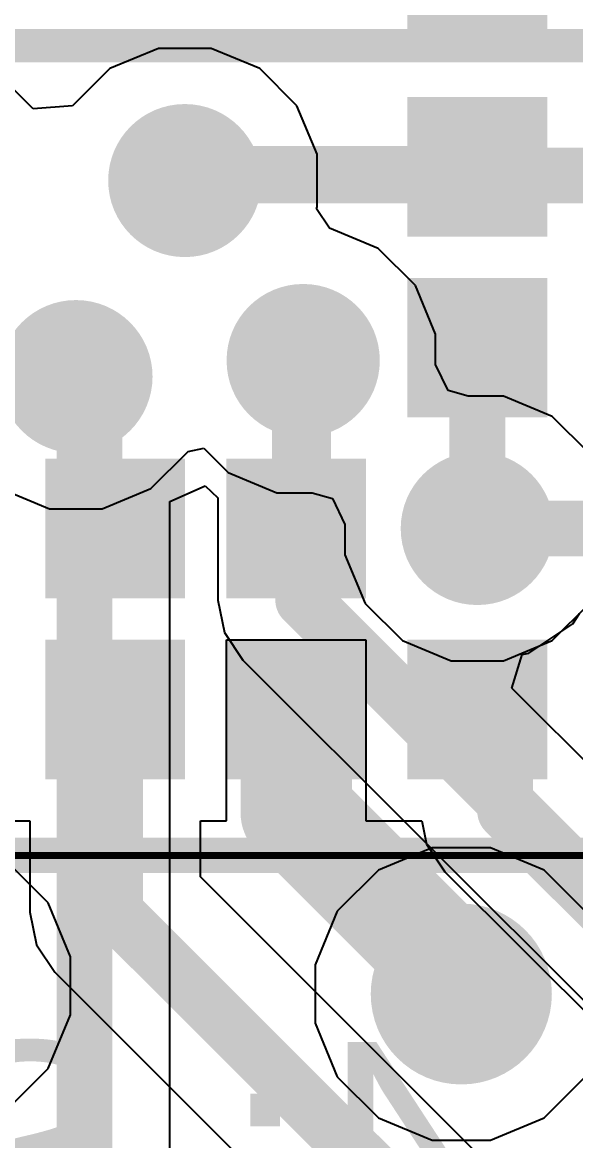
# Model space of a CAD drawing. Header units: inches. Extents: x 0.3 to 52.1, y -1.7 to 36.7.
# Drawn here: x 19.967 to 21.953, y 25.05 to 29.069 of the extents above; entities that cross this region are included whole.
import ezdxf

# ---------------------------------------------------------------- set-up
doc = ezdxf.new("R2010")
doc.units = ezdxf.units.IN
for name, color, linetype in [('Bottom Layer', 5, 'Continuous'), ('Bottom Overlay', 54, 'Continuous'), ('Internal1', 16, 'Continuous'), ('Internal2', 76, 'Continuous'), ('Top Assembly', 216, 'Continuous'), ('Top Layer', 1, 'Continuous'), ('Top Overlay', 2, 'Continuous'), ('Top Paste', 8, 'Continuous'), ('Top Solder', 216, 'Continuous'), ('Via Holes', 16, 'Continuous')]:
    doc.layers.add(name, color=color, linetype=linetype)
doc.styles.add('Arial', font='', dxfattribs={"height": 0.2})
doc.styles.get('Arial').set_extended_font_data('Arial')

# ---------------------------------------------------------------- blocks, each defined once
blk = doc.blocks.new('BL635U_150')
at = {"layer": 'Top Layer'}
for points in [[(-2.7674951, -0.44999402), (-2.3674959, -0.44999402), (-2.3674959, -0.84999322), (-2.7674951, -0.84999322)], [(-2.11749132, -0.44999402), (-1.71749212, -0.44999402), (-1.71749212, -0.84999322), (-2.11749132, -0.84999322)], [(-2.76749764, -1.09999272), (-2.36749844, -1.09999272), (-2.36749844, -1.49999192), (-2.76749764, -1.49999192)], [(-2.11749132, -1.09999272), (-1.71749212, -1.09999272), (-1.71749212, -1.49999192), (-2.11749132, -1.49999192)], [(-2.7674951, -1.7499965), (-2.3674959, -1.7499965), (-2.3674959, -2.1499957), (-2.7674951, -2.1499957)], [(-1.46749516, -1.7499965), (-1.06749596, -1.7499965), (-1.06749596, -2.1499957), (-1.46749516, -2.1499957)], [(-0.81749646, -1.7499965), (-0.41749726, -1.7499965), (-0.41749726, -2.1499957), (-0.81749646, -2.1499957)], [(-0.16749776, -1.7499965), (0.23250144, -1.7499965), (0.23250144, -2.1499957), (-0.16749776, -2.1499957)]]:
    blk.add_hatch(color=1, dxfattribs=at).paths.add_polyline_path(points)
at = {"layer": 'Top Paste'}
for points in [[(-2.7674951, -0.44999402), (-2.3674959, -0.44999402), (-2.3674959, -0.84999322), (-2.7674951, -0.84999322)], [(-2.11749132, -0.44999402), (-1.71749212, -0.44999402), (-1.71749212, -0.84999322), (-2.11749132, -0.84999322)], [(-2.76749764, -1.09999272), (-2.36749844, -1.09999272), (-2.36749844, -1.49999192), (-2.76749764, -1.49999192)], [(-2.11749132, -1.09999272), (-1.71749212, -1.09999272), (-1.71749212, -1.49999192), (-2.11749132, -1.49999192)], [(-2.7674951, -1.7499965), (-2.3674959, -1.7499965), (-2.3674959, -2.1499957), (-2.7674951, -2.1499957)], [(-1.46749516, -1.7499965), (-1.06749596, -1.7499965), (-1.06749596, -2.1499957), (-1.46749516, -2.1499957)], [(-0.81749646, -1.7499965), (-0.41749726, -1.7499965), (-0.41749726, -2.1499957), (-0.81749646, -2.1499957)], [(-0.16749776, -1.7499965), (0.23250144, -1.7499965), (0.23250144, -2.1499957), (-0.16749776, -2.1499957)]]:
    blk.add_hatch(color=8, dxfattribs=at).paths.add_polyline_path(points)
at = {"layer": 'Top Solder'}
for points in [[(-2.8182951, -0.3991940199999999), (-2.3166959, -0.3991940199999999), (-2.3166959, -0.9007932199999998), (-2.8182951, -0.9007932199999998)], [(-2.16829132, -0.3991940199999999), (-1.66669212, -0.3991940199999999), (-1.66669212, -0.9007932199999998), (-2.16829132, -0.9007932199999998)], [(-2.81829764, -1.04919272), (-2.31669844, -1.04919272), (-2.31669844, -1.55079192), (-2.81829764, -1.55079192)], [(-2.16829132, -1.04919272), (-1.66669212, -1.04919272), (-1.66669212, -1.55079192), (-2.16829132, -1.55079192)], [(-2.8182951, -1.6991965), (-2.3166959, -1.6991965), (-2.3166959, -2.2007957), (-2.8182951, -2.2007957)], [(-1.51829516, -1.6991965), (-1.01669596, -1.6991965), (-1.01669596, -2.2007957), (-1.51829516, -2.2007957)], [(-0.8682964599999998, -1.6991965), (-0.36669726, -1.6991965), (-0.36669726, -2.2007957), (-0.8682964599999998, -2.2007957)], [(-0.21829776, -1.6991965), (0.28330144, -1.6991965), (0.28330144, -2.2007957), (-0.21829776, -2.2007957)]]:
    blk.add_hatch(color=216, dxfattribs=at).paths.add_polyline_path(points)
at = {"layer": 'Top Assembly'}
blk.add_lwpolyline([(-3.0925008, 3.15000894, 0.02500122, 0.02500122, 0), (-3.0925008, -3.14999116, 0.02500122, 0.02500122, 0)], format="xyseb", dxfattribs=at)
at = {"layer": 'Top Overlay'}
blk.add_lwpolyline([(-3.0925008, 3.15000132, 0.127, 0.127, 0), (-3.0925008, -3.14999624, 0.127, 0.127, 0)], format="xyseb", dxfattribs=at)

msp = doc.modelspace()

# ---------------------------------------------------------------- hatches: boundary and pattern name
at = {"layer": 'Bottom Layer'}
h = msp.add_hatch(color=5, dxfattribs=at)
edge = h.paths.add_edge_path()
edge.add_arc((20.54999954, 28.50035194), 0.27499818, 0, 360)
h = msp.add_hatch(color=5, dxfattribs=at)
edge = h.paths.add_edge_path()
edge.add_arc((20.97500504, 27.8537924), 0.27499818, 0, 360)
h = msp.add_hatch(color=5, dxfattribs=at)
edge = h.paths.add_edge_path()
edge.add_arc((20.15928912, 27.7959566), 0.27499818, 0, 360)
h = msp.add_hatch(color=5, dxfattribs=at)
edge = h.paths.add_edge_path()
edge.add_arc((21.60000252, 27.25000646), 0.27499818, 0, 360)
h = msp.add_hatch(color=5, dxfattribs=at)
edge = h.paths.add_edge_path()
edge.add_arc((21.54247914, 25.57722596), 0.32500062, 0, 360)
at = {"layer": 'Internal1'}
h = msp.add_hatch(color=16, dxfattribs=at)
edge = h.paths.add_edge_path()
edge.add_arc((20.54999954, 28.50035194), 0.27499818, 0, 360)
h = msp.add_hatch(color=16, dxfattribs=at)
edge = h.paths.add_edge_path()
edge.add_arc((20.97500504, 27.8537924), 0.27499818, 0, 360)
h = msp.add_hatch(color=16, dxfattribs=at)
edge = h.paths.add_edge_path()
edge.add_arc((20.15928912, 27.7959566), 0.27499818, 0, 360)
h = msp.add_hatch(color=16, dxfattribs=at)
edge = h.paths.add_edge_path()
edge.add_arc((21.60000252, 27.25000646), 0.27499818, 0, 360)
h = msp.add_hatch(color=16, dxfattribs=at)
edge = h.paths.add_edge_path()
edge.add_arc((21.54247914, 25.57722596), 0.32500062, 0, 360)
at = {"layer": 'Internal2'}
h = msp.add_hatch(color=76, dxfattribs=at)
edge = h.paths.add_edge_path()
edge.add_arc((20.54999954, 28.50035194), 0.27499818, 0, 360)
h = msp.add_hatch(color=76, dxfattribs=at)
edge = h.paths.add_edge_path()
edge.add_arc((20.97500504, 27.8537924), 0.27499818, 0, 360)
h = msp.add_hatch(color=76, dxfattribs=at)
edge = h.paths.add_edge_path()
edge.add_arc((20.15928912, 27.7959566), 0.27499818, 0, 360)
h = msp.add_hatch(color=76, dxfattribs=at)
edge = h.paths.add_edge_path()
edge.add_arc((21.60000252, 27.25000646), 0.27499818, 0, 360)
h = msp.add_hatch(color=76, dxfattribs=at)
edge = h.paths.add_edge_path()
edge.add_arc((21.54247914, 25.57722596), 0.32500062, 0, 360)
at = {"layer": 'Top Layer'}
h = msp.add_hatch(color=1, dxfattribs=at)
edge = h.paths.add_edge_path()
edge.add_arc((20.54999954, 28.50035194), 0.27499818, 0, 360)
h = msp.add_hatch(color=1, dxfattribs=at)
edge = h.paths.add_edge_path()
edge.add_arc((20.97500504, 27.8537924), 0.27499818, 0, 360)
h = msp.add_hatch(color=1, dxfattribs=at)
edge = h.paths.add_edge_path()
edge.add_arc((20.15928912, 27.7959566), 0.27499818, 0, 360)
h = msp.add_hatch(color=1, dxfattribs=at)
edge = h.paths.add_edge_path()
edge.add_arc((21.60000252, 27.25000646), 0.27499818, 0, 360)
h = msp.add_hatch(color=1, dxfattribs=at)
edge = h.paths.add_edge_path()
edge.add_arc((21.54247914, 25.57722596), 0.32500062, 0, 360)
at = {"layer": 'Via Holes'}
h = msp.add_hatch(color=7, dxfattribs=at)
edge = h.paths.add_edge_path()
edge.add_arc((20.54999954, 28.50035194), 0.12499848, 0, 360)
h = msp.add_hatch(color=7, dxfattribs=at)
edge = h.paths.add_edge_path()
edge.add_arc((20.97500504, 27.8537924), 0.12499848, 0, 360)
h = msp.add_hatch(color=7, dxfattribs=at)
edge = h.paths.add_edge_path()
edge.add_arc((20.15928912, 27.7959566), 0.12499848, 0, 360)
h = msp.add_hatch(color=7, dxfattribs=at)
edge = h.paths.add_edge_path()
edge.add_arc((21.60000252, 27.25000646), 0.12499848, 0, 360)
h = msp.add_hatch(color=7, dxfattribs=at)
edge = h.paths.add_edge_path()
edge.add_arc((21.54247914, 25.57722596), 0.17499838, 0, 360)

# ---------------------------------------------------------------- linework, layer by layer
at = {"layer": 'Bottom Layer'}
for p, q in [((20.49587722, 27.3473418), (20.62287722, 27.4030567)), ((20.62287722, 27.4030567), (20.66912808, 27.36048884)), ((20.49587722, 23.02205962), (20.49587722, 27.3473418)), ((20.66912808, 27.36048884), (20.66912808, 26.99292544)), ((20.66912808, 26.99292544), (20.66912554, 26.99291274)), ((20.66912554, 26.99291274), (20.69241226, 26.87585937999999)), ((21.94245802, 26.90755096), (21.9668979, 26.9441295)), ((21.7853387, 26.80256768), (21.94245802, 26.90755096)), ((20.69241226, 26.87585937999999), (20.75871642, 26.77662412)), ((20.75871642, 26.77662412), (22.91076444, 24.62457864)), ((21.72427202, 26.67622046), (21.76114012, 26.79775438)), ((21.76114012, 26.79775438), (21.7853387, 26.80256768)), ((23.25375588, 25.1467366), (21.72427202, 26.67622046))]:
    msp.add_line(p, q, dxfattribs=at)
for points in [[(19.7255892, 28.98535224, 0.11999976, 0.11999976, 0), (23.7635542, 28.98535224, 0.11999976, 0.11999976, 0)], [(20.54999954, 28.50035194, 0.1999996, 0.1999996, 0), (20.56803608, 28.51838848, 0.1999996, 0.1999996, 0)], [(20.56803608, 28.51838848, 0.1999996, 0.1999996, 0), (22.66544616, 28.51838848, 0.1999996, 0.1999996, 0)], [(20.97500504, 26.99291274, 0.1999996, 0.1999996, 0), (20.97500504, 27.8537924, 0.1999996, 0.1999996, 0)], [(20.15928912, 27.7959566, 0.1999996, 0.1999996, 0), (20.19000026, 27.76524546, 0.1999996, 0.1999996, 0)], [(20.19000026, 22.89535934, 0.1999996, 0.1999996, 0), (20.19000026, 27.76524546, 0.1999996, 0.1999996, 0)], [(21.60000252, 27.25000646, 0.1999996, 0.1999996, 0), (23.01965678, 27.25000646, 0.1999996, 0.1999996, 0)], [(20.97500504, 26.99291274, 0.1999996, 0.1999996, 0), (23.12705814, 24.84085964, 0.1999996, 0.1999996, 0)]]:
    msp.add_lwpolyline(points, format="xyseb", dxfattribs=at)
for points in [[(20.51803618, 28.51838848, 0.0999998, 0.0999998, 1), (20.61803598, 28.51838848, 0.0999998, 0.0999998, 1)], [(20.51803618, 28.51838848, 0.0999998, 0.0999998, 1), (20.61803598, 28.51838848, 0.0999998, 0.0999998, 1)], [(20.49999964, 28.50035194, 0.0999998, 0.0999998, 1), (20.59999944, 28.50035194, 0.0999998, 0.0999998, 1)], [(20.92500514, 27.8537924, 0.0999998, 0.0999998, 1), (21.02500494, 27.8537924, 0.0999998, 0.0999998, 1)], [(20.10928922, 27.7959566, 0.0999998, 0.0999998, 1), (20.20928902, 27.7959566, 0.0999998, 0.0999998, 1)], [(20.14000036, 27.76524546, 0.0999998, 0.0999998, 1), (20.24000016, 27.76524546, 0.0999998, 0.0999998, 1)], [(20.14000036, 27.76524546, 0.0999998, 0.0999998, 1), (20.24000016, 27.76524546, 0.0999998, 0.0999998, 1)], [(21.55000262, 27.25000646, 0.0999998, 0.0999998, 1), (21.65000242, 27.25000646, 0.0999998, 0.0999998, 1)], [(20.92500514, 26.99291274, 0.0999998, 0.0999998, 1), (21.02500494, 26.99291274, 0.0999998, 0.0999998, 1)], [(20.92500514, 26.99291274, 0.0999998, 0.0999998, 1), (21.02500494, 26.99291274, 0.0999998, 0.0999998, 1)]]:
    msp.add_lwpolyline(points, format="xyseb", close=True, dxfattribs=at)
at = {"layer": 'Internal1'}
for p, q in [((20.45551662, 28.97534972), (20.2809348, 28.90303592)), ((20.64448246, 28.97534972), (20.45551662, 28.97534972)), ((20.81906428, 28.90303592), (20.64448246, 28.97534972)), ((20.2809348, 28.90303592), (20.153757, 28.77585812)), ((20.95268352, 28.76941668), (20.81906428, 28.90303592)), ((20.00528638, 28.75839562), (19.93406478, 28.82961722)), ((20.153757, 28.77585812), (20.14676946, 28.76937604)), ((20.14676946, 28.76937604), (20.00528638, 28.75839562)), ((21.02499732, 28.59483486), (20.95268352, 28.76941668)), ((21.02499732, 28.40586902), (21.02499732, 28.59483486)), ((21.02231508, 28.39939202), (21.02499732, 28.40586902)), ((21.0694905, 28.32879018), (21.02231508, 28.39939202)), ((21.24406978, 28.25647638), (21.0694905, 28.32879018)), ((21.37768902, 28.12285714), (21.24406978, 28.25647638)), ((21.45000282, 27.94827532), (21.37768902, 28.12285714)), ((21.45000282, 27.83947441999999), (21.45000282, 27.94827532)), ((21.49530626, 27.74606592), (21.45000282, 27.83947441999999)), ((21.56733812, 27.72500424), (21.49530626, 27.74606592)), ((21.69448544, 27.72500424), (21.56733812, 27.72500424)), ((21.86906726, 27.65269044), (21.69448544, 27.72500424)), ((22.0026865, 27.5190712), (21.86906726, 27.65269044)), ((20.56197056, 27.52688932), (20.61884624, 27.53820248)), ((20.61884624, 27.53820248), (20.7059403, 27.45110842)), ((20.42835386, 27.39327262), (20.56197056, 27.52688932)), ((20.7059403, 27.45110842), (20.88052212, 27.37879462)), ((19.89022438, 27.39327262), (20.0648062, 27.32095882)), ((20.25377204, 27.32095882), (20.42835386, 27.39327262)), ((20.88052212, 27.37879462), (21.00766944, 27.37879462)), ((21.00766944, 27.37879462), (21.0797013, 27.35773294)), ((21.0797013, 27.35773294), (21.12500474, 27.26432444)), ((20.0648062, 27.32095882), (20.25377204, 27.32095882)), ((21.12500474, 27.26432444), (21.12500474, 27.15552354)), ((21.12500474, 27.15552354), (21.19731854, 26.98094172)), ((21.19731854, 26.98094172), (21.33093778, 26.84732248)), ((21.86906726, 26.84732248), (22.0026865, 26.98094172)), ((21.33093778, 26.84732248), (21.5055196, 26.77500868)), ((21.69448544, 26.77500868), (21.86906726, 26.84732248)), ((21.5055196, 26.77500868), (21.69448544, 26.77500868))]:
    msp.add_line(p, q, dxfattribs=at)
at = {"layer": 'Internal2'}
for p, q in [((20.45551662, 28.97534972), (20.2809348, 28.90303592)), ((20.64448246, 28.97534972), (20.45551662, 28.97534972)), ((20.81906428, 28.90303592), (20.64448246, 28.97534972)), ((20.2809348, 28.90303592), (20.153757, 28.77585812)), ((20.95268352, 28.76941668), (20.81906428, 28.90303592)), ((20.00528638, 28.75839562), (19.93406478, 28.82961722)), ((20.153757, 28.77585812), (20.14676946, 28.76937604)), ((20.14676946, 28.76937604), (20.00528638, 28.75839562)), ((21.02499732, 28.59483486), (20.95268352, 28.76941668)), ((21.02499732, 28.40586902), (21.02499732, 28.59483486)), ((21.02231508, 28.39939202), (21.02499732, 28.40586902)), ((21.0694905, 28.32879018), (21.02231508, 28.39939202)), ((21.24406978, 28.25647638), (21.0694905, 28.32879018)), ((21.37768902, 28.12285714), (21.24406978, 28.25647638)), ((21.45000282, 27.94827532), (21.37768902, 28.12285714)), ((21.45000282, 27.83947441999999), (21.45000282, 27.94827532)), ((21.49530626, 27.74606592), (21.45000282, 27.83947441999999)), ((21.56733812, 27.72500424), (21.49530626, 27.74606592)), ((21.69448544, 27.72500424), (21.56733812, 27.72500424)), ((21.86906726, 27.65269044), (21.69448544, 27.72500424)), ((22.0026865, 27.5190712), (21.86906726, 27.65269044)), ((20.56197056, 27.52688932), (20.61884624, 27.53820248)), ((20.61884624, 27.53820248), (20.7059403, 27.45110842)), ((20.42835386, 27.39327262), (20.56197056, 27.52688932)), ((20.7059403, 27.45110842), (20.88052212, 27.37879462)), ((19.89022438, 27.39327262), (20.0648062, 27.32095882)), ((20.25377204, 27.32095882), (20.42835386, 27.39327262)), ((20.88052212, 27.37879462), (21.00766944, 27.37879462)), ((21.00766944, 27.37879462), (21.0797013, 27.35773294)), ((21.0797013, 27.35773294), (21.12500474, 27.26432444)), ((20.0648062, 27.32095882), (20.25377204, 27.32095882)), ((21.12500474, 27.26432444), (21.12500474, 27.15552354)), ((21.12500474, 27.15552354), (21.19731854, 26.98094172)), ((21.19731854, 26.98094172), (21.33093778, 26.84732248)), ((21.86906726, 26.84732248), (22.0026865, 26.98094172)), ((21.33093778, 26.84732248), (21.5055196, 26.77500868)), ((21.69448544, 26.77500868), (21.86906726, 26.84732248)), ((21.5055196, 26.77500868), (21.69448544, 26.77500868)), ((21.43804958, 26.10222618), (21.24509086, 26.0223)), ((21.6469087, 26.10222618), (21.43804958, 26.10222618)), ((21.83986742, 26.0223), (21.6469087, 26.10222618)), ((20.06007418, 25.9042916), (19.91238842, 26.05197736)), ((21.24509086, 26.0223), (21.0974051, 25.87461424)), ((21.98755318, 25.87461424), (21.83986742, 26.0223)), ((20.14000036, 25.71133288), (20.06007418, 25.9042916)), ((21.0974051, 25.87461424), (21.01747892, 25.68165552)), ((20.14000036, 25.50247376), (20.14000036, 25.71133288)), ((21.01747892, 25.68165552), (21.01747892, 25.4727964)), ((20.06007418, 25.30951504), (20.14000036, 25.50247376)), ((21.01747892, 25.4727964), (21.0974051, 25.27983768)), ((19.91238842, 25.16182928), (20.06007418, 25.30951504)), ((21.0974051, 25.27983768), (21.24509086, 25.13215192)), ((21.83986742, 25.13215192), (21.98755318, 25.27983768)), ((21.24509086, 25.13215192), (21.43804958, 25.05222574)), ((21.6469087, 25.05222574), (21.83986742, 25.13215192)), ((21.43804958, 25.05222574), (21.6469087, 25.05222574))]:
    msp.add_line(p, q, dxfattribs=at)
at = {"layer": 'Top Layer'}
for p, q in [((20.70000178, 26.20000602), (20.70000178, 26.8500098)), ((20.70000178, 26.8500098), (21.20000586, 26.8500098)), ((21.20000586, 26.8500098), (21.20000586, 26.20000602)), ((19.90000338, 26.20000602), (19.99412562, 26.20000602)), ((19.99412562, 26.20000602), (19.99412562, 25.87145194)), ((20.60587954, 25.99813952), (20.60587954, 26.20000602)), ((20.60587954, 26.20000602), (20.70000178, 26.20000602)), ((21.20000586, 26.20000602), (21.40066332, 26.20000602)), ((21.40066332, 26.20000602), (21.41741208, 26.11582026)), ((21.41741208, 26.11582026), (21.48371624, 26.016585)), ((21.48371624, 26.016585), (23.0441373, 24.45616648)), ((22.55346264, 24.05055388), (20.60587954, 25.99813952)), ((19.99412562, 25.87145194), (19.99412308, 25.87143924)), ((19.99412308, 25.87143924), (20.0174098, 25.75438588)), ((20.0174098, 25.75438588), (20.08371396, 25.65515062)), ((20.08371396, 25.65515062), (22.03130468, 23.70756244))]:
    msp.add_line(p, q, dxfattribs=at)
for points in [[(20.54999954, 28.50035194, 0.1999996, 0.1999996, 0), (20.5748255, 28.5251779, 0.1999996, 0.1999996, 0)], [(20.5748255, 28.5251779, 0.1999996, 0.1999996, 0), (21.5751791, 28.5251779, 0.1999996, 0.1999996, 0)], [(21.5751791, 28.5251779, 0.1999996, 0.1999996, 0), (21.60000506, 28.55000386, 0.1999996, 0.1999996, 0)], [(21.60000252, 27.90000262, 0.1999996, 0.1999996, 0), (21.60000506, 27.90000516, 0.1999996, 0.1999996, 0)], [(21.60000252, 27.25000646, 0.1999996, 0.1999996, 0), (21.60000252, 27.90000262, 0.1999996, 0.1999996, 0)], [(20.96250316, 27.84129052, 0.1999996, 0.1999996, 0), (20.97500504, 27.8537924, 0.1999996, 0.1999996, 0)], [(20.96250316, 27.26251088, 0.1999996, 0.1999996, 0), (20.96250316, 27.84129052, 0.1999996, 0.1999996, 0)], [(20.15928912, 27.7959566, 0.1999996, 0.1999996, 0), (20.22625622, 27.7289895, 0.1999996, 0.1999996, 0)], [(20.22625622, 27.32375536, 0.1999996, 0.1999996, 0), (20.22625622, 27.7289895, 0.1999996, 0.1999996, 0)], [(20.22625622, 27.32375536, 0.1999996, 0.1999996, 0), (20.30000258, 27.250009, 0.1999996, 0.1999996, 0)], [(20.95000128, 27.250009, 0.1999996, 0.1999996, 0), (20.96250316, 27.26251088, 0.1999996, 0.1999996, 0)], [(20.95000128, 26.23013296, 0.3999992, 0.3999992, 0), (20.95000128, 26.60000268, 0.3999992, 0.3999992, 0)], [(20.30000258, 25.87143924, 0.1999996, 0.1999996, 0), (20.30000258, 26.60000522, 0.1999996, 0.1999996, 0)], [(21.60000506, 26.60000522, 0.1999996, 0.1999996, 0), (21.70000486, 26.50000542, 0.1999996, 0.1999996, 0)], [(21.70000486, 26.23287362, 0.1999996, 0.1999996, 0), (21.70000486, 26.50000542, 0.1999996, 0.1999996, 0)], [(20.95000128, 26.23013296, 0.3999992, 0.3999992, 0), (21.54247914, 25.6376551, 0.3999992, 0.3999992, 0)], [(21.70000486, 26.23287362, 0.1999996, 0.1999996, 0), (23.260431, 24.67244748, 0.1999996, 0.1999996, 0)], [(20.30000258, 25.87143924, 0.1999996, 0.1999996, 0), (22.33718164, 23.83426018, 0.1999996, 0.1999996, 0)], [(21.54247914, 25.57722596, 0.3999992, 0.3999992, 0), (21.54247914, 25.6376551, 0.3999992, 0.3999992, 0)]]:
    msp.add_lwpolyline(points, format="xyseb", dxfattribs=at)
for points in [[(20.5248256, 28.5251779, 0.0999998, 0.0999998, 1), (20.6248254, 28.5251779, 0.0999998, 0.0999998, 1)], [(20.5248256, 28.5251779, 0.0999998, 0.0999998, 1), (20.6248254, 28.5251779, 0.0999998, 0.0999998, 1)], [(21.5251792, 28.5251779, 0.0999998, 0.0999998, 1), (21.625179, 28.5251779, 0.0999998, 0.0999998, 1)], [(21.5251792, 28.5251779, 0.0999998, 0.0999998, 1), (21.625179, 28.5251779, 0.0999998, 0.0999998, 1)], [(21.55000516, 28.55000386, 0.0999998, 0.0999998, 1), (21.65000496, 28.55000386, 0.0999998, 0.0999998, 1)], [(20.49999964, 28.50035194, 0.0999998, 0.0999998, 1), (20.59999944, 28.50035194, 0.0999998, 0.0999998, 1)], [(21.55000262, 27.90000262, 0.0999998, 0.0999998, 1), (21.65000242, 27.90000262, 0.0999998, 0.0999998, 1)], [(21.55000262, 27.90000262, 0.0999998, 0.0999998, 1), (21.65000242, 27.90000262, 0.0999998, 0.0999998, 1)], [(21.55000516, 27.90000516, 0.0999998, 0.0999998, 1), (21.65000496, 27.90000516, 0.0999998, 0.0999998, 1)], [(20.91250326, 27.84129052, 0.0999998, 0.0999998, 1), (21.01250306, 27.84129052, 0.0999998, 0.0999998, 1)], [(20.91250326, 27.84129052, 0.0999998, 0.0999998, 1), (21.01250306, 27.84129052, 0.0999998, 0.0999998, 1)], [(20.92500514, 27.8537924, 0.0999998, 0.0999998, 1), (21.02500494, 27.8537924, 0.0999998, 0.0999998, 1)], [(20.10928922, 27.7959566, 0.0999998, 0.0999998, 1), (20.20928902, 27.7959566, 0.0999998, 0.0999998, 1)], [(20.17625632, 27.7289895, 0.0999998, 0.0999998, 1), (20.27625612, 27.7289895, 0.0999998, 0.0999998, 1)], [(20.17625632, 27.7289895, 0.0999998, 0.0999998, 1), (20.27625612, 27.7289895, 0.0999998, 0.0999998, 1)], [(20.17625632, 27.32375536, 0.0999998, 0.0999998, 1), (20.27625612, 27.32375536, 0.0999998, 0.0999998, 1)], [(20.17625632, 27.32375536, 0.0999998, 0.0999998, 1), (20.27625612, 27.32375536, 0.0999998, 0.0999998, 1)], [(20.25000268, 27.250009, 0.0999998, 0.0999998, 1), (20.35000248, 27.250009, 0.0999998, 0.0999998, 1)], [(20.90000138, 27.250009, 0.0999998, 0.0999998, 1), (21.00000118, 27.250009, 0.0999998, 0.0999998, 1)], [(20.91250326, 27.26251088, 0.0999998, 0.0999998, 1), (21.01250306, 27.26251088, 0.0999998, 0.0999998, 1)], [(20.91250326, 27.26251088, 0.0999998, 0.0999998, 1), (21.01250306, 27.26251088, 0.0999998, 0.0999998, 1)], [(21.55000262, 27.25000646, 0.0999998, 0.0999998, 1), (21.65000242, 27.25000646, 0.0999998, 0.0999998, 1)], [(20.85000148, 26.60000268, 0.1999996, 0.1999996, 1), (21.05000108, 26.60000268, 0.1999996, 0.1999996, 1)], [(20.25000268, 26.60000522, 0.0999998, 0.0999998, 1), (20.35000248, 26.60000522, 0.0999998, 0.0999998, 1)], [(21.55000516, 26.60000522, 0.0999998, 0.0999998, 1), (21.65000496, 26.60000522, 0.0999998, 0.0999998, 1)], [(21.65000496, 26.50000542, 0.0999998, 0.0999998, 1), (21.75000476, 26.50000542, 0.0999998, 0.0999998, 1)], [(21.65000496, 26.50000542, 0.0999998, 0.0999998, 1), (21.75000476, 26.50000542, 0.0999998, 0.0999998, 1)], [(20.85000148, 26.23013296, 0.1999996, 0.1999996, 1), (21.05000108, 26.23013296, 0.1999996, 0.1999996, 1)], [(20.85000148, 26.23013296, 0.1999996, 0.1999996, 1), (21.05000108, 26.23013296, 0.1999996, 0.1999996, 1)], [(21.65000496, 26.23287362, 0.0999998, 0.0999998, 1), (21.75000476, 26.23287362, 0.0999998, 0.0999998, 1)], [(21.65000496, 26.23287362, 0.0999998, 0.0999998, 1), (21.75000476, 26.23287362, 0.0999998, 0.0999998, 1)], [(20.25000268, 25.87143924, 0.0999998, 0.0999998, 1), (20.35000248, 25.87143924, 0.0999998, 0.0999998, 1)], [(20.25000268, 25.87143924, 0.0999998, 0.0999998, 1), (20.35000248, 25.87143924, 0.0999998, 0.0999998, 1)], [(21.44247934, 25.6376551, 0.1999996, 0.1999996, 1), (21.64247894, 25.6376551, 0.1999996, 0.1999996, 1)], [(21.44247934, 25.6376551, 0.1999996, 0.1999996, 1), (21.64247894, 25.6376551, 0.1999996, 0.1999996, 1)], [(21.44247934, 25.57722596, 0.1999996, 0.1999996, 1), (21.64247894, 25.57722596, 0.1999996, 0.1999996, 1)]]:
    msp.add_lwpolyline(points, format="xyseb", close=True, dxfattribs=at)

# ---------------------------------------------------------------- block references
at = {"rotation": 90}
msp.add_blockref('BL635U_150', (19.65000896, 29.16750072), dxfattribs=at)

# ---------------------------------------------------------------- texts
at = {"layer": 'Bottom Overlay', "style": 'Arial', "text_generation_flag": 2}
msp.add_text('Projekt na PBL4: Smartwatch', height=0.8000009399999999, dxfattribs=at).set_placement((29.06888267999999, 24.60503334))

doc.saveas('drawing.dxf')
